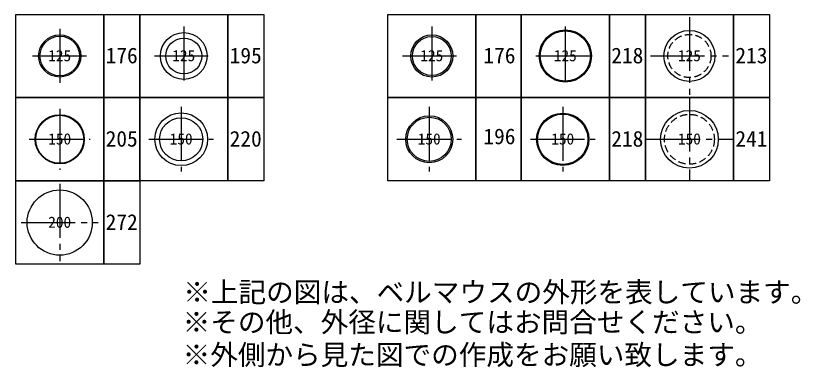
# Model space of a CAD drawing. Units: millimetres, scale not verified. Extents: x -6948 to 6948, y -3792 to 3911.
# Drawn here: x -6948 to -3674, y 440 to 1907 of the extents above; entities that cross this region are included whole.
import ezdxf
from ezdxf.enums import TextEntityAlignment as Align

# ---------------------------------------------------------------- set-up
doc = ezdxf.new("R2010")
doc.units = ezdxf.units.MM
doc.header["$LTSCALE"] = 25
doc.linetypes.add('CHAIN2', pattern=[12, 9, -1, 1, -1])
doc.linetypes.add('DASHED1', pattern=[1.8, 1.2, -0.6])
for name, color, linetype in [('0-1_0-00', 4, 'Continuous'), ('0-2_0-100枠', 4, 'Continuous'), ('0-3_0-302補助線', 7, 'Continuous'), ('0-4_0-403寸法', 4, 'CHAIN2'), ('0-5_0-504文字', 7, 'Continuous'), ('0-F_04文字', 7, 'Continuous')]:
    doc.layers.add(name, color=color, linetype=linetype)
doc.styles.add('ＭＳ ゴシック', font='')
doc.styles.get('ＭＳ ゴシック').set_extended_font_data('MS Gothic')

msp = doc.modelspace()

# ---------------------------------------------------------------- linework, layer by layer
at = {"layer": '0-1_0-00'}
for p, q in [((-6947.69, 1565.4), (-6947.69, 1912.91)), ((-6580.19, 1565.4), (-6580.19, 1912.91)), ((-6430.19, 1565.4), (-6430.19, 1912.91)), ((-6062.69, 1565.4), (-6062.69, 1912.91)), ((-5395.11, 1565.4), (-5395.11, 1912.91)), ((-5027.53, 1565.4), (-5027.53, 1912.91)), ((-4838.14, 1565.4), (-4838.14, 1912.91)), ((-4470.56, 1565.4), (-4470.56, 1912.91)), ((-4320.56, 1565.4), (-4320.56, 1912.91)), ((-3952.57, 1565.4), (-3952.57, 1912.91)), ((-6947.69, 1217.88), (-6947.69, 1565.4)), ((-6580.19, 1217.88), (-6580.19, 1565.4)), ((-6430.19, 1217.88), (-6430.19, 1565.4)), ((-6062.69, 1217.88), (-6062.69, 1565.4)), ((-5395.11, 1217.88), (-5395.11, 1565.4)), ((-5027.53, 1217.88), (-5027.53, 1565.4)), ((-4838.14, 1217.88), (-4838.14, 1565.4)), ((-4470.56, 1217.88), (-4470.56, 1565.4)), ((-4320.56, 1217.88), (-4320.56, 1565.4)), ((-3952.57, 1217.88), (-3952.57, 1565.4)), ((-6947.69, 870.37), (-6947.69, 1217.88)), ((-6580.19, 870.37), (-6580.19, 1217.88))]:
    msp.add_line(p, q, dxfattribs=at)
at = {"layer": '0-1_0-00', "color": 7}
for centre, radius in [((-4654.39, 1739.15), 109), ((-4654.39, 1739.15), 105), ((-4136.57, 1739.15), 106.5), ((-5211.36, 1739.15), 88), ((-5211.36, 1739.15), 81), ((-4136.57, 1391.64), 120.5), ((-5222.07, 1391.64), 98), ((-5222.07, 1391.64), 92), ((-4665.1, 1391.64), 109), ((-4665.1, 1391.64), 105)]:
    msp.add_circle(centre, radius, dxfattribs=at)
at = {"layer": '0-1_0-00', "color": 7, "linetype": 'DASHED1'}
for centre, radius in [((-4136.57, 1739.15), 90), ((-4136.57, 1391.64), 104)]:
    msp.add_circle(centre, radius, dxfattribs=at)
at = {"layer": '0-2_0-100枠'}
for points in [[(-6947.69, 1912.91), (-6580.19, 1912.91), (-6580.19, 1565.4), (-6947.69, 1565.4)], [(-6580.19, 1912.91), (-6430.19, 1912.91), (-6430.19, 1565.4), (-6580.19, 1565.4)], [(-6430.19, 1912.91), (-6062.69, 1912.91), (-6062.69, 1565.4), (-6430.19, 1565.4)], [(-6062.69, 1912.91), (-5912.69, 1912.91), (-5912.69, 1565.4), (-6062.69, 1565.4)], [(-5395.11, 1912.91), (-5027.61, 1912.91), (-5027.61, 1565.4), (-5395.11, 1565.4)], [(-5027.53, 1912.91), (-4838.14, 1912.91), (-4838.14, 1565.4), (-5027.53, 1565.4)], [(-4838.14, 1912.91), (-4470.64, 1912.91), (-4470.64, 1565.4), (-4838.14, 1565.4)], [(-4470.56, 1912.91), (-4320.56, 1912.91), (-4320.56, 1565.4), (-4470.56, 1565.4)], [(-4320.56, 1912.91), (-3952.57, 1912.91), (-3952.57, 1565.4), (-4320.56, 1565.4)], [(-3952.57, 1912.91), (-3802.57, 1912.91), (-3802.57, 1565.4), (-3952.57, 1565.4)], [(-6947.69, 1565.4), (-6580.19, 1565.4), (-6580.19, 1217.88), (-6947.69, 1217.88)], [(-6580.19, 1565.4), (-6430.19, 1565.4), (-6430.19, 1217.88), (-6580.19, 1217.88)], [(-6430.19, 1565.4), (-6062.69, 1565.4), (-6062.69, 1217.88), (-6430.19, 1217.88)], [(-6062.69, 1565.4), (-5912.69, 1565.4), (-5912.69, 1217.88), (-6062.69, 1217.88)], [(-5395.11, 1565.4), (-5027.61, 1565.4), (-5027.61, 1217.88), (-5395.11, 1217.88)], [(-5027.53, 1565.4), (-4838.14, 1565.4), (-4838.14, 1217.88), (-5027.53, 1217.88)], [(-4838.14, 1565.4), (-4470.64, 1565.4), (-4470.64, 1217.88), (-4838.14, 1217.88)], [(-4470.56, 1565.4), (-4320.56, 1565.4), (-4320.56, 1217.88), (-4470.56, 1217.88)], [(-4320.56, 1565.4), (-3952.57, 1565.4), (-3952.57, 1217.88), (-4320.56, 1217.88)], [(-3952.57, 1565.4), (-3802.57, 1565.4), (-3802.57, 1217.88), (-3952.57, 1217.88)], [(-6947.69, 1217.88), (-6580.19, 1217.88), (-6580.19, 870.37), (-6947.69, 870.37)], [(-6580.19, 1217.88), (-6430.19, 1217.88), (-6430.19, 870.37), (-6580.19, 870.37)]]:
    msp.add_lwpolyline(points, dxfattribs=at)
at = {"layer": '0-3_0-302補助線'}
for centre, radius in [((-6246.44, 1739.15), 97.5), ((-6763.94, 1739.15), 88), ((-6763.94, 1739.15), 82.5), ((-6246.44, 1739.15), 75), ((-6763.94, 1391.64), 102.5), ((-6763.94, 1391.64), 100), ((-6257.14, 1391.64), 110), ((-6257.14, 1391.64), 90), ((-6763.94, 1044.12), 136)]:
    msp.add_circle(centre, radius, dxfattribs=at)
at = {"layer": '0-4_0-403寸法'}
for p, q in [((-4136.57, 1901.65), (-4136.57, 1576.65)), ((-6763.94, 1852.15), (-6763.94, 1626.15)), ((-6246.44, 1861.65), (-6246.44, 1616.65)), ((-5211.36, 1861.65), (-5211.36, 1616.65)), ((-4654.39, 1861.65), (-4654.39, 1616.65)), ((-6876.94, 1739.15), (-6650.94, 1739.15)), ((-6368.94, 1739.15), (-6123.94, 1739.15)), ((-5333.86, 1739.15), (-5088.86, 1739.15)), ((-4776.89, 1739.15), (-4531.89, 1739.15)), ((-4299.07, 1739.15), (-3974.07, 1739.15)), ((-4136.57, 1565.4), (-4136.57, 1217.88)), ((-6763.94, 1519.14), (-6763.94, 1264.14)), ((-6257.14, 1526.64), (-6257.14, 1256.64)), ((-5222.07, 1526.64), (-5222.07, 1256.64)), ((-4665.1, 1526.64), (-4665.1, 1256.64)), ((-6891.44, 1391.64), (-6636.44, 1391.64)), ((-6392.14, 1391.64), (-6122.14, 1391.64)), ((-5357.07, 1391.64), (-5087.07, 1391.64)), ((-4800.1, 1391.64), (-4530.1, 1391.64)), ((-4316.56, 1391.64), (-3956.56, 1391.64)), ((-6763.94, 1205.12), (-6763.94, 883.13)), ((-6924.94, 1044.12), (-6602.94, 1044.12))]:
    msp.add_line(p, q, dxfattribs=at)

# ---------------------------------------------------------------- texts
at = {"layer": '0-5_0-504文字', "color": 3, "style": 'ＭＳ ゴシック'}
for s, p in [('176', (-6572.39, 1688.81)), ('195', (-6054.89, 1688.81)), ('176', (-4996.24, 1688.81)), ('218', (-4462.77, 1688.81)), ('213', (-3944.77, 1688.81)), ('205', (-6572.39, 1341.3)), ('220', (-6054.89, 1341.3)), ('196', (-4996.24, 1351.3)), ('218', (-4462.77, 1341.3)), ('241', (-3944.77, 1341.3)), ('272', (-6572.39, 993.78))]:
    msp.add_text(s, height=65.58, dxfattribs=at).set_placement(p, align=Align.BOTTOM_LEFT)
at = {"layer": '0-5_0-504文字', "style": 'ＭＳ ゴシック'}
for s, p in [('125', (-6811.94, 1703.19)), ('125', (-6294.44, 1703.19)), ('125', (-5259.36, 1703.19)), ('125', (-4702.39, 1703.19)), ('125', (-4184.56, 1703.19)), ('150', (-6811.94, 1355.68)), ('150', (-6305.14, 1355.68)), ('150', (-5270.07, 1355.68)), ('150', (-4713.1, 1355.68)), ('150', (-4184.56, 1355.68)), ('200', (-6811.94, 1008.17))]:
    msp.add_text(s, height=46.85, dxfattribs=at).set_placement(p, align=Align.BOTTOM_LEFT)
at = {"layer": '0-F_04文字', "style": 'ＭＳ ゴシック'}
for s, p in [('※上記の図は、ベルマウスの外形を表しています。', (-6248.44, 686.37)), ('※その他、外径に関してはお問合せください。', (-6251.09, 561.2)), ('※外側から見た図での作成をお願い致します。', (-6251.09, 424.99))]:
    msp.add_text(s, height=84.46, dxfattribs=at).set_placement(p, align=Align.BOTTOM_LEFT)

doc.saveas('drawing.dxf')
